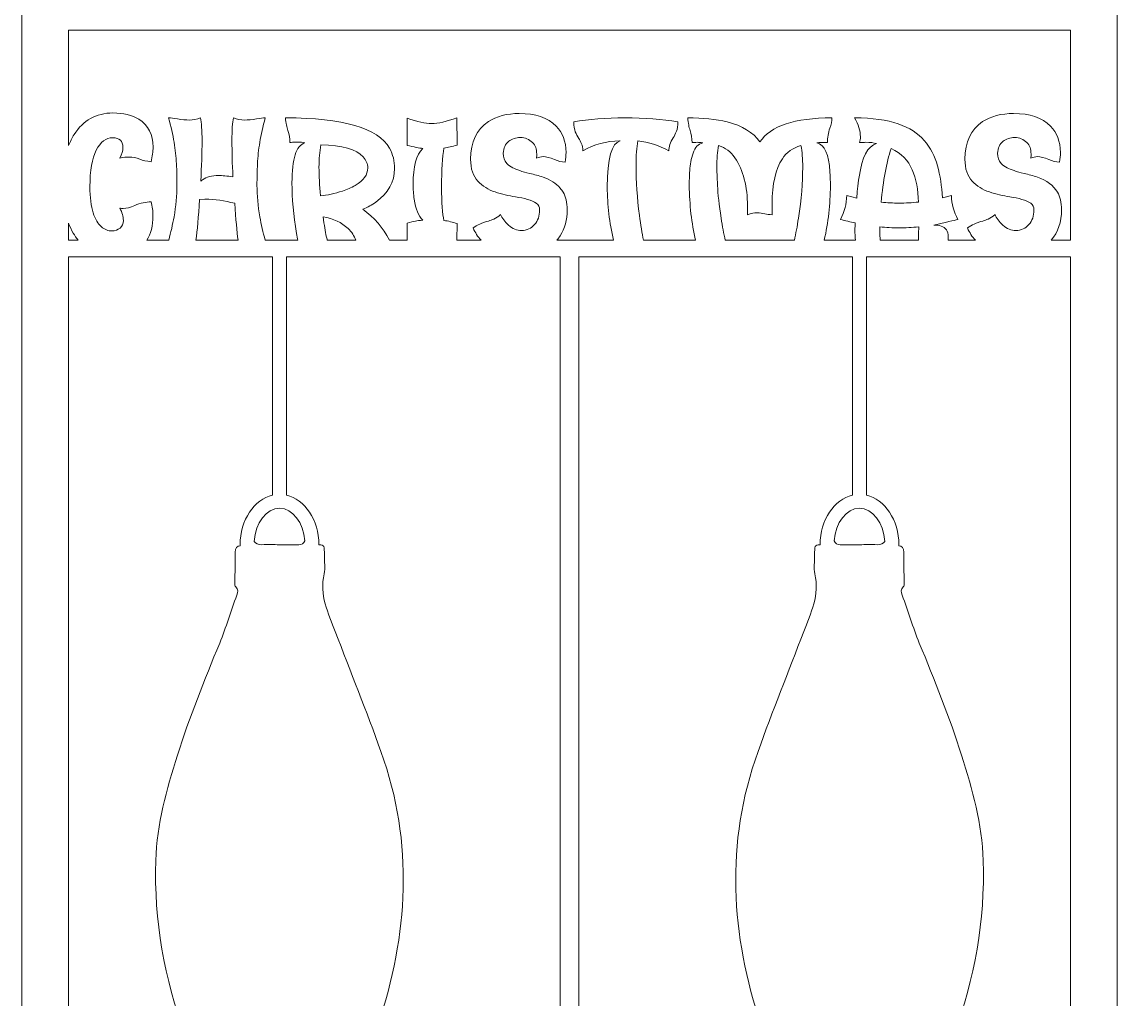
# Model space of a CAD drawing. Header units: centimetres. Extents: x 4.4 to 9.5, y -19.1 to -0.9.
# Drawn here: x 4.43 to 9.54, y -14.51 to -9.95 of the extents above; entities that cross this region are included whole.
import ezdxf

# ---------------------------------------------------------------- set-up
doc = ezdxf.new("R2010")
doc.units = ezdxf.units.CM
doc.header["$MEASUREMENT"] = 0
doc.layers.add('Layer 1', color=7, linetype='Continuous')

msp = doc.modelspace()

# ---------------------------------------------------------------- linework, layer by layer
at = {"layer": 'Layer 1', "lineweight": 0}
for points, knots in [([(9.4687, -3.0471), (9.0875, -2.8153), (8.7766, -2.5031), (8.5695, -2.1444), (8.5695, -2.1444), (8.3198, -1.7121), (8.3198, -1.7121), (8.0453, -1.2368), (7.5339, -0.9417), (6.985, -0.9417), (6.4364, -0.9417), (5.9249, -1.2368), (5.6505, -1.7121), (5.6505, -1.7121), (5.4013, -2.1441), (5.4013, -2.1441), (5.194, -2.5028), (4.8831, -2.8151), (4.5016, -3.0469), (4.4915, -3.0531), (4.482, -3.0607), (4.4725, -3.0702), (4.4526, -3.0898), (4.429, -3.124), (4.429, -3.1751), (4.429, -3.1751), (4.429, -6.9227), (4.429, -6.9227), (4.429, -6.9227), (4.429, -8.6086), (4.429, -8.6086), (4.429, -8.6086), (4.429, -8.6553), (4.429, -8.6553), (4.429, -8.6553), (4.429, -8.9298), (4.429, -8.9298), (4.429, -8.9298), (4.429, -16.8399), (4.429, -16.8399), (4.429, -16.9176), (4.4842, -16.9573), (4.5013, -16.9674), (4.8825, -17.1991), (5.1937, -17.5114), (5.4007, -17.8701), (5.4007, -17.8701), (5.6505, -18.3027), (5.6505, -18.3027), (5.9249, -18.778), (6.4364, -19.0733), (6.9853, -19.0733), (7.5339, -19.0733), (8.0453, -18.778), (8.3198, -18.3027), (8.3198, -18.3027), (8.5701, -17.8693), (8.5701, -17.8693), (8.7771, -17.5108), (9.088, -17.1989), (9.4693, -16.9674), (9.4796, -16.9611), (9.4891, -16.9538), (9.4972, -16.9456), (9.5171, -16.9255), (9.541, -16.891), (9.541, -16.8399), (9.541, -16.8399), (9.541, -3.1751), (9.541, -3.1751), (9.541, -3.0971), (9.4858, -3.0574), (9.4687, -3.0471)], [0, 0, 0, 0, 1, 1, 1, 2, 2, 2, 3, 3, 3, 4, 4, 4, 5, 5, 5, 6, 6, 6, 7, 7, 7, 8, 8, 8, 9, 9, 9, 10, 10, 10, 11, 11, 11, 12, 12, 12, 13, 13, 13, 14, 14, 14, 15, 15, 15, 16, 16, 16, 17, 17, 17, 18, 18, 18, 19, 19, 19, 20, 20, 20, 21, 21, 21, 22, 22, 22, 23, 23, 23, 24, 24, 24, 24]), ([(9.2627, -10.7475), (9.2443, -10.7159), (9.213, -10.6928), (9.1687, -10.6776), (9.1481, -10.6708), (9.1274, -10.6648), (9.1065, -10.6597), (9.0709, -10.6513), (9.0448, -10.6428), (9.0282, -10.6344), (9.0168, -10.6284), (9.0073, -10.6214), (8.9997, -10.6132), (8.9888, -10.6013), (8.9834, -10.5855), (8.9834, -10.5657), (8.9837, -10.5418), (8.9921, -10.5233), (9.0087, -10.5102), (9.0239, -10.4985), (9.0418, -10.4926), (9.0625, -10.4926), (9.085, -10.4926), (9.1043, -10.5002), (9.1201, -10.5157), (9.1331, -10.5282), (9.1394, -10.5461), (9.1394, -10.5695), (9.1394, -10.5754), (9.1391, -10.5817), (9.1383, -10.5885), (9.1491, -10.5841), (9.1597, -10.5817), (9.1701, -10.5817), (9.1834, -10.5817), (9.2008, -10.5863), (9.2217, -10.595), (9.2383, -10.6024), (9.2554, -10.6064), (9.2728, -10.6072), (9.275, -10.5915), (9.2763, -10.5765), (9.2763, -10.5624), (9.2763, -10.5108), (9.2608, -10.4697), (9.2301, -10.4393), (9.1905, -10.3999), (9.1334, -10.3803), (9.0581, -10.3803), (9.0002, -10.3803), (8.9521, -10.3931), (8.9135, -10.4184), (8.8584, -10.4548), (8.8309, -10.5132), (8.8309, -10.5937), (8.8309, -10.6385), (8.8421, -10.6727), (8.8644, -10.6961), (8.8866, -10.7195), (8.9135, -10.7363), (8.9451, -10.7466), (8.9769, -10.7567), (9.0084, -10.764), (9.0399, -10.7689), (9.0608, -10.7725), (9.0799, -10.7765), (9.0967, -10.7809), (9.1136, -10.7852), (9.1274, -10.7915), (9.1377, -10.7991), (9.1478, -10.8067), (9.153, -10.817), (9.153, -10.8303), (9.153, -10.8581), (9.1451, -10.8809), (9.1293, -10.8988), (9.1136, -10.917), (9.0932, -10.926), (9.0684, -10.926), (9.0464, -10.926), (9.0263, -10.9178), (9.0084, -10.9015), (8.9902, -10.885), (8.9777, -10.8687), (8.9712, -10.8518), (8.9606, -10.8619), (8.9502, -10.8689), (8.9396, -10.873), (8.9312, -10.8768), (8.9225, -10.8798), (8.9138, -10.882), (8.8847, -10.8899), (8.8611, -10.9007), (8.8429, -10.9146), (8.8521, -10.9363), (8.8644, -10.9553), (8.8793, -10.9719), (8.8793, -10.9719), (8.753, -10.9719), (8.753, -10.9719), (8.753, -10.9719), (8.753, -10.9564), (8.753, -10.9564), (8.753, -10.942), (8.75, -10.9309), (8.744, -10.9227), (8.738, -10.9149), (8.7299, -10.9091), (8.7195, -10.9059), (8.7095, -10.9026), (8.6981, -10.901), (8.6853, -10.901), (8.7415, -10.8885), (8.779, -10.8798), (8.7983, -10.8746), (8.7782, -10.8399), (8.7682, -10.8026), (8.7682, -10.7635), (8.7682, -10.7635), (8.726, -10.7741), (8.726, -10.7741), (8.7228, -10.7197), (8.7152, -10.67), (8.7027, -10.6246), (8.6902, -10.5793), (8.6695, -10.5398), (8.6407, -10.5062), (8.6116, -10.4727), (8.5712, -10.4469), (8.5193, -10.4284), (8.4671, -10.41), (8.3994, -10.4007), (8.3157, -10.4007), (8.3339, -10.4314), (8.3429, -10.461), (8.3429, -10.489), (8.3429, -10.4985), (8.3418, -10.5075), (8.3394, -10.5162), (8.35, -10.5154), (8.3597, -10.5148), (8.3687, -10.5148), (8.3883, -10.5148), (8.4046, -10.5168), (8.4179, -10.5206), (8.3774, -10.532), (8.3505, -10.5836), (8.3369, -10.6754), (8.3307, -10.7178), (8.3269, -10.751), (8.3255, -10.7749), (8.3255, -10.7749), (8.279, -10.7635), (8.279, -10.7635), (8.279, -10.8015), (8.269, -10.8385), (8.2494, -10.8746), (8.2728, -10.8809), (8.2959, -10.8866), (8.3184, -10.8912), (8.3179, -10.9024), (8.3173, -10.913), (8.3173, -10.9235), (8.3173, -10.9401), (8.3184, -10.9562), (8.3201, -10.9719), (8.3201, -10.9719), (8.1741, -10.9719), (8.1741, -10.9719), (8.1929, -10.8888), (8.2027, -10.804), (8.2027, -10.7168), (8.2027, -10.6985), (8.2021, -10.6768), (8.2005, -10.6521), (8.1964, -10.5714), (8.176, -10.5263), (8.1396, -10.517), (8.1529, -10.5159), (8.1625, -10.5154), (8.1679, -10.5154), (8.1747, -10.5154), (8.1818, -10.5157), (8.1888, -10.5162), (8.1888, -10.4928), (8.1926, -10.4703), (8.2005, -10.4488), (8.2067, -10.4317), (8.21, -10.4157), (8.21, -10.4007), (8.0364, -10.4007), (7.9241, -10.4382), (7.8733, -10.5132), (7.8423, -10.4684), (7.7915, -10.4371), (7.7209, -10.4197), (7.6687, -10.407), (7.6073, -10.4007), (7.5369, -10.4007), (7.5391, -10.4254), (7.5429, -10.445), (7.5478, -10.4591), (7.5538, -10.4768), (7.557, -10.4958), (7.5576, -10.5162), (7.5657, -10.5154), (7.5736, -10.5148), (7.5809, -10.5148), (7.5885, -10.5148), (7.5972, -10.5157), (7.6067, -10.517), (7.5858, -10.5225), (7.5709, -10.5385), (7.5619, -10.5649), (7.5527, -10.5915), (7.5475, -10.6187), (7.5461, -10.6464), (7.5448, -10.6741), (7.544, -10.6972), (7.544, -10.7151), (7.5451, -10.8067), (7.5548, -10.892), (7.5728, -10.9719), (7.5728, -10.9719), (7.3301, -10.9719), (7.3301, -10.9719), (7.3233, -10.939), (7.3171, -10.9007), (7.3114, -10.8562), (7.3008, -10.7744), (7.2956, -10.6969), (7.2956, -10.6238), (7.2956, -10.5773), (7.2986, -10.5388), (7.3046, -10.5078), (7.354, -10.5135), (7.4021, -10.5293), (7.4489, -10.5551), (7.4489, -10.5358), (7.4554, -10.5151), (7.4687, -10.4937), (7.4744, -10.485), (7.4796, -10.4749), (7.4839, -10.4635), (7.4885, -10.4521), (7.4907, -10.4374), (7.4907, -10.4197), (7.4179, -10.4067), (7.3353, -10.4002), (7.2432, -10.4002), (7.1554, -10.4002), (7.076, -10.4067), (7.0051, -10.4197), (7.0051, -10.439), (7.0076, -10.4543), (7.0122, -10.4657), (7.0168, -10.4771), (7.0222, -10.4874), (7.0282, -10.4964), (7.0331, -10.5043), (7.0377, -10.5127), (7.0415, -10.5216), (7.0453, -10.5303), (7.0472, -10.5415), (7.0472, -10.5551), (7.0999, -10.5241), (7.1573, -10.5086), (7.219, -10.5086), (7.219, -10.5086), (7.222, -10.5086), (7.222, -10.5086), (7.1815, -10.5176), (7.1614, -10.5896), (7.1614, -10.7241), (7.1614, -10.8067), (7.1714, -10.8893), (7.1902, -10.9719), (7.1902, -10.9719), (7.0287, -10.9719), (7.0287, -10.9719), (7.0287, -10.9719), (6.9413, -10.9719), (6.9413, -10.9719), (6.9413, -10.9719), (6.9258, -10.9719), (6.9258, -10.9719), (6.9315, -10.9651), (6.9369, -10.9581), (6.9413, -10.9507), (6.9635, -10.917), (6.9744, -10.8765), (6.9744, -10.8295), (6.9744, -10.7961), (6.9679, -10.7687), (6.9554, -10.7475), (6.9513, -10.7407), (6.9467, -10.7341), (6.9413, -10.7282), (6.9228, -10.7062), (6.8959, -10.6896), (6.8614, -10.6776), (6.8407, -10.6708), (6.8201, -10.6648), (6.7991, -10.6597), (6.7635, -10.6513), (6.7374, -10.6428), (6.7209, -10.6344), (6.7095, -10.6284), (6.6999, -10.6214), (6.6923, -10.6132), (6.6815, -10.6013), (6.676, -10.5855), (6.676, -10.5657), (6.6763, -10.5418), (6.6847, -10.5233), (6.7013, -10.5102), (6.7165, -10.4985), (6.7345, -10.4926), (6.7551, -10.4926), (6.7777, -10.4926), (6.797, -10.5002), (6.8127, -10.5157), (6.8255, -10.5282), (6.832, -10.5461), (6.832, -10.5695), (6.832, -10.5754), (6.8317, -10.5817), (6.8309, -10.5885), (6.8418, -10.5841), (6.8524, -10.5817), (6.8627, -10.5817), (6.876, -10.5817), (6.8934, -10.5863), (6.9143, -10.595), (6.9309, -10.6024), (6.948, -10.6064), (6.9654, -10.6072), (6.9676, -10.5915), (6.9687, -10.5765), (6.9687, -10.5624), (6.9687, -10.5108), (6.9535, -10.4697), (6.9228, -10.4393), (6.8831, -10.3999), (6.8258, -10.3803), (6.7508, -10.3803), (6.6929, -10.3803), (6.6448, -10.3931), (6.6062, -10.4184), (6.551, -10.4548), (6.5236, -10.5132), (6.5236, -10.5937), (6.5236, -10.6385), (6.5347, -10.6727), (6.557, -10.6961), (6.5793, -10.7195), (6.6062, -10.7363), (6.6377, -10.7466), (6.6695, -10.7567), (6.701, -10.764), (6.7326, -10.7689), (6.7535, -10.7725), (6.7725, -10.7765), (6.7893, -10.7809), (6.8062, -10.7852), (6.8198, -10.7915), (6.8301, -10.7991), (6.8404, -10.8067), (6.8456, -10.817), (6.8456, -10.8303), (6.8456, -10.8581), (6.8377, -10.8809), (6.822, -10.8988), (6.8062, -10.917), (6.7858, -10.926), (6.7611, -10.926), (6.7391, -10.926), (6.719, -10.9178), (6.7008, -10.9015), (6.6828, -10.885), (6.6703, -10.8687), (6.6635, -10.8518), (6.6532, -10.8619), (6.6426, -10.8689), (6.6323, -10.873), (6.6239, -10.8768), (6.6152, -10.8798), (6.6065, -10.882), (6.5774, -10.8899), (6.5537, -10.9007), (6.5353, -10.9146), (6.5448, -10.9363), (6.557, -10.9553), (6.572, -10.9719), (6.572, -10.9719), (6.4597, -10.9719), (6.4597, -10.9719), (6.4597, -10.9719), (6.46, -10.8939), (6.46, -10.8939), (6.4399, -10.8871), (6.4198, -10.8822), (6.3991, -10.8795), (6.3918, -10.8491), (6.388, -10.7972), (6.388, -10.7233), (6.388, -10.6431), (6.3918, -10.5825), (6.3991, -10.5415), (6.4179, -10.539), (6.4383, -10.5344), (6.46, -10.5274), (6.46, -10.5274), (6.46, -10.4722), (6.46, -10.4722), (6.4597, -10.4548), (6.4597, -10.4309), (6.4597, -10.4007), (6.4111, -10.4181), (6.3714, -10.4268), (6.3407, -10.4268), (6.3122, -10.4268), (6.2744, -10.4187), (6.2271, -10.4024), (6.2271, -10.4024), (6.2271, -10.4735), (6.2271, -10.4735), (6.2268, -10.4893), (6.2268, -10.5078), (6.2268, -10.529), (6.2586, -10.5369), (6.2834, -10.5415), (6.3005, -10.5434), (6.2703, -10.5719), (6.2551, -10.6276), (6.2551, -10.711), (6.2551, -10.7341), (6.2567, -10.7572), (6.2603, -10.7803), (6.2671, -10.8265), (6.2804, -10.8591), (6.3005, -10.8776), (6.2842, -10.8795), (6.2725, -10.8809), (6.2657, -10.8825), (6.2565, -10.8841), (6.2434, -10.8874), (6.2268, -10.892), (6.2268, -10.9132), (6.2268, -10.9317), (6.2271, -10.9475), (6.2271, -10.9475), (6.2271, -10.9719), (6.2271, -10.9719), (6.2271, -10.9719), (6.1445, -10.9719), (6.1445, -10.9719), (6.1154, -10.9132), (6.0744, -10.8649), (6.0198, -10.8274), (6.0426, -10.8181), (6.0633, -10.8067), (6.0815, -10.7934), (6.1396, -10.7521), (6.1687, -10.6999), (6.1687, -10.6369), (6.1687, -10.6029), (6.1608, -10.5716), (6.1448, -10.5428), (6.0915, -10.448), (5.9298, -10.4007), (5.6592, -10.4007), (5.6613, -10.4254), (5.6651, -10.445), (5.67, -10.4591), (5.6766, -10.4779), (5.6798, -10.4969), (5.6798, -10.5162), (5.6866, -10.5146), (5.6969, -10.5138), (5.7108, -10.5138), (5.7285, -10.5138), (5.7418, -10.5148), (5.7502, -10.517), (5.729, -10.5238), (5.7135, -10.5426), (5.704, -10.5733), (5.6945, -10.6037), (5.6896, -10.6477), (5.6896, -10.7045), (5.6896, -10.7757), (5.6969, -10.8543), (5.7111, -10.9399), (5.7132, -10.9518), (5.7152, -10.9621), (5.7168, -10.9719), (5.7168, -10.9719), (5.5641, -10.9719), (5.5641, -10.9719), (5.5546, -10.9347), (5.5461, -10.898), (5.5399, -10.8632), (5.5306, -10.813), (5.5263, -10.7635), (5.5263, -10.7143), (5.5263, -10.6806), (5.5271, -10.6477), (5.5285, -10.6154), (5.5301, -10.5833), (5.5336, -10.5496), (5.5393, -10.5146), (5.545, -10.4795), (5.5535, -10.4415), (5.5652, -10.4007), (5.5548, -10.4007), (5.5412, -10.4024), (5.5247, -10.4053), (5.5026, -10.4089), (5.4836, -10.4108), (5.4681, -10.4108), (5.4507, -10.4108), (5.4334, -10.4075), (5.4162, -10.4007), (5.4116, -10.4222), (5.4094, -10.4578), (5.4094, -10.5078), (5.4094, -10.5581), (5.4108, -10.614), (5.4141, -10.6757), (5.3863, -10.6719), (5.3638, -10.67), (5.3464, -10.67), (5.316, -10.67), (5.291, -10.6763), (5.2719, -10.6893), (5.269, -10.6912), (5.2662, -10.6937), (5.2638, -10.6961), (5.2676, -10.6263), (5.2698, -10.564), (5.2698, -10.5094), (5.2698, -10.4586), (5.2673, -10.4225), (5.2624, -10.4007), (5.2453, -10.4075), (5.2282, -10.4108), (5.2108, -10.4108), (5.1953, -10.4108), (5.1766, -10.4089), (5.1546, -10.4053), (5.1377, -10.4024), (5.1238, -10.4007), (5.1135, -10.4007), (5.1252, -10.4415), (5.1336, -10.4795), (5.1393, -10.5146), (5.145, -10.5496), (5.1486, -10.5833), (5.1502, -10.6154), (5.1521, -10.6477), (5.1529, -10.6806), (5.1529, -10.7143), (5.1529, -10.7635), (5.1483, -10.813), (5.1391, -10.8632), (5.1328, -10.898), (5.1241, -10.9347), (5.1146, -10.9719), (5.1146, -10.9719), (5.0116, -10.9719), (5.0116, -10.9719), (5.0309, -10.9426), (5.0407, -10.9043), (5.0407, -10.857), (5.0407, -10.836), (5.0377, -10.8146), (5.0317, -10.7923), (5.0078, -10.7926), (4.9825, -10.7983), (4.9556, -10.8097), (4.9344, -10.8189), (4.9165, -10.8235), (4.9018, -10.8235), (4.8967, -10.8235), (4.8915, -10.823), (4.8858, -10.8222), (4.8969, -10.8415), (4.9026, -10.8605), (4.9026, -10.8795), (4.9026, -10.8942), (4.8975, -10.9059), (4.8872, -10.9149), (4.8766, -10.9235), (4.8641, -10.9282), (4.8494, -10.9284), (4.832, -10.9284), (4.8154, -10.9219), (4.7999, -10.9086), (4.7844, -10.8953), (4.7717, -10.8735), (4.7616, -10.8434), (4.7516, -10.8132), (4.7464, -10.7725), (4.7464, -10.7211), (4.7464, -10.6472), (4.7564, -10.5907), (4.7763, -10.5518), (4.7961, -10.5129), (4.8219, -10.4934), (4.8532, -10.4934), (4.8847, -10.4934), (4.9005, -10.5089), (4.9005, -10.5396), (4.9005, -10.5543), (4.8956, -10.5703), (4.8858, -10.5882), (4.9029, -10.585), (4.9176, -10.5836), (4.9293, -10.5836), (4.9461, -10.5836), (4.9627, -10.5869), (4.9798, -10.5937), (4.9923, -10.5991), (5.0097, -10.6029), (5.0317, -10.6051), (5.038, -10.5809), (5.0412, -10.5581), (5.0412, -10.5369), (5.0412, -10.4787), (5.019, -10.4355), (4.9744, -10.407), (4.9434, -10.3877), (4.9032, -10.3779), (4.8532, -10.3779), (4.7755, -10.3779), (4.7154, -10.4116), (4.6727, -10.479), (4.6626, -10.495), (4.6539, -10.5121), (4.6464, -10.5302), (4.6464, -10.5302), (4.6464, -9.9917), (4.6464, -9.9917), (4.6464, -9.9917), (9.3236, -9.9917), (9.3236, -9.9917), (9.3236, -9.9917), (9.3236, -10.9719), (9.3236, -10.9719), (9.3236, -10.9719), (9.2334, -10.9719), (9.2334, -10.9719), (9.2655, -10.9341), (9.2818, -10.8869), (9.2818, -10.8295), (9.2818, -10.7961), (9.2752, -10.7687), (9.2627, -10.7475)], [0, 0, 0, 0, 1, 1, 1, 2, 2, 2, 3, 3, 3, 4, 4, 4, 5, 5, 5, 6, 6, 6, 7, 7, 7, 8, 8, 8, 9, 9, 9, 10, 10, 10, 11, 11, 11, 12, 12, 12, 13, 13, 13, 14, 14, 14, 15, 15, 15, 16, 16, 16, 17, 17, 17, 18, 18, 18, 19, 19, 19, 20, 20, 20, 21, 21, 21, 22, 22, 22, 23, 23, 23, 24, 24, 24, 25, 25, 25, 26, 26, 26, 27, 27, 27, 28, 28, 28, 29, 29, 29, 30, 30, 30, 31, 31, 31, 32, 32, 32, 33, 33, 33, 34, 34, 34, 35, 35, 35, 36, 36, 36, 37, 37, 37, 38, 38, 38, 39, 39, 39, 40, 40, 40, 41, 41, 41, 42, 42, 42, 43, 43, 43, 44, 44, 44, 45, 45, 45, 46, 46, 46, 47, 47, 47, 48, 48, 48, 49, 49, 49, 50, 50, 50, 51, 51, 51, 52, 52, 52, 53, 53, 53, 54, 54, 54, 55, 55, 55, 56, 56, 56, 57, 57, 57, 58, 58, 58, 59, 59, 59, 60, 60, 60, 61, 61, 61, 62, 62, 62, 63, 63, 63, 64, 64, 64, 65, 65, 65, 66, 66, 66, 67, 67, 67, 68, 68, 68, 69, 69, 69, 70, 70, 70, 71, 71, 71, 72, 72, 72, 73, 73, 73, 74, 74, 74, 75, 75, 75, 76, 76, 76, 77, 77, 77, 78, 78, 78, 79, 79, 79, 80, 80, 80, 81, 81, 81, 82, 82, 82, 83, 83, 83, 84, 84, 84, 85, 85, 85, 86, 86, 86, 87, 87, 87, 88, 88, 88, 89, 89, 89, 90, 90, 90, 91, 91, 91, 92, 92, 92, 93, 93, 93, 94, 94, 94, 95, 95, 95, 96, 96, 96, 97, 97, 97, 98, 98, 98, 99, 99, 99, 100, 100, 100, 101, 101, 101, 102, 102, 102, 103, 103, 103, 104, 104, 104, 105, 105, 105, 106, 106, 106, 107, 107, 107, 108, 108, 108, 109, 109, 109, 110, 110, 110, 111, 111, 111, 112, 112, 112, 113, 113, 113, 114, 114, 114, 115, 115, 115, 116, 116, 116, 117, 117, 117, 118, 118, 118, 119, 119, 119, 120, 120, 120, 121, 121, 121, 122, 122, 122, 123, 123, 123, 124, 124, 124, 125, 125, 125, 126, 126, 126, 127, 127, 127, 128, 128, 128, 129, 129, 129, 130, 130, 130, 131, 131, 131, 132, 132, 132, 133, 133, 133, 134, 134, 134, 135, 135, 135, 136, 136, 136, 137, 137, 137, 138, 138, 138, 139, 139, 139, 140, 140, 140, 141, 141, 141, 142, 142, 142, 143, 143, 143, 144, 144, 144, 145, 145, 145, 146, 146, 146, 147, 147, 147, 148, 148, 148, 149, 149, 149, 150, 150, 150, 151, 151, 151, 152, 152, 152, 153, 153, 153, 154, 154, 154, 155, 155, 155, 156, 156, 156, 157, 157, 157, 158, 158, 158, 159, 159, 159, 160, 160, 160, 161, 161, 161, 162, 162, 162, 163, 163, 163, 164, 164, 164, 165, 165, 165, 166, 166, 166, 167, 167, 167, 168, 168, 168, 169, 169, 169, 170, 170, 170, 171, 171, 171, 172, 172, 172, 173, 173, 173, 174, 174, 174, 175, 175, 175, 176, 176, 176, 177, 177, 177, 178, 178, 178, 179, 179, 179, 180, 180, 180, 181, 181, 181, 182, 182, 182, 183, 183, 183, 184, 184, 184, 185, 185, 185, 186, 186, 186, 187, 187, 187, 188, 188, 188, 189, 189, 189, 190, 190, 190, 191, 191, 191, 192, 192, 192, 193, 193, 193, 194, 194, 194, 195, 195, 195, 196, 196, 196, 197, 197, 197, 198, 198, 198, 199, 199, 199, 200, 200, 200, 201, 201, 201, 202, 202, 202, 203, 203, 203, 204, 204, 204, 205, 205, 205, 206, 206, 206, 207, 207, 207, 208, 208, 208, 209, 209, 209, 210, 210, 210, 211, 211, 211, 212, 212, 212, 213, 213, 213, 214, 214, 214, 215, 215, 215, 216, 216, 216, 217, 217, 217, 218, 218, 218, 219, 219, 219, 219]), ([(5.9847, -10.7159), (5.9662, -10.7268), (5.9467, -10.7355), (5.9255, -10.7423), (5.8888, -10.7545), (5.8543, -10.7619), (5.8225, -10.7643), (5.8181, -10.7159), (5.8157, -10.6714), (5.8157, -10.6301), (5.8157, -10.5931), (5.819, -10.5586), (5.8249, -10.5268), (5.9249, -10.529), (5.9907, -10.5475), (6.0219, -10.5822), (6.0364, -10.5983), (6.0434, -10.6157), (6.0434, -10.6344), (6.0434, -10.6662), (6.0239, -10.6934), (5.9847, -10.7159)], [0, 0, 0, 0, 1, 1, 1, 2, 2, 2, 3, 3, 3, 4, 4, 4, 5, 5, 5, 6, 6, 6, 7, 7, 7, 7]), ([(7.8608, -10.8439), (7.8736, -10.8439), (7.8856, -10.8453), (7.8961, -10.8483), (7.907, -10.8513), (7.9187, -10.8526), (7.9315, -10.8526), (7.9315, -10.8526), (7.9309, -10.8015), (7.9309, -10.8015), (7.9309, -10.7097), (7.9467, -10.6396), (7.9785, -10.5912), (7.9975, -10.5616), (8.0266, -10.5412), (8.0654, -10.5301), (8.0709, -10.5583), (8.0736, -10.5923), (8.0736, -10.6317), (8.0736, -10.7015), (8.0671, -10.7803), (8.0538, -10.8684), (8.0478, -10.9075), (8.0415, -10.9415), (8.0347, -10.9719), (8.0347, -10.9719), (7.7119, -10.9719), (7.7119, -10.9719), (7.7051, -10.9418), (7.6989, -10.9075), (7.6929, -10.8687), (7.6834, -10.807), (7.6777, -10.7562), (7.6758, -10.7159), (7.6739, -10.676), (7.6728, -10.6477), (7.6728, -10.6317), (7.6728, -10.5923), (7.6755, -10.5583), (7.6809, -10.5301), (7.7122, -10.5393), (7.7375, -10.5581), (7.7573, -10.5871), (7.7769, -10.6159), (7.7915, -10.6494), (7.801, -10.6871), (7.8108, -10.7268), (7.8157, -10.7681), (7.8157, -10.8113), (7.8157, -10.8113), (7.8157, -10.8526), (7.8157, -10.8526), (7.8331, -10.8469), (7.8481, -10.8439), (7.8608, -10.8439)], [0, 0, 0, 0, 1, 1, 1, 2, 2, 2, 3, 3, 3, 4, 4, 4, 5, 5, 5, 6, 6, 6, 7, 7, 7, 8, 8, 8, 9, 9, 9, 10, 10, 10, 11, 11, 11, 12, 12, 12, 13, 13, 13, 14, 14, 14, 15, 15, 15, 16, 16, 16, 17, 17, 17, 18, 18, 18, 18]), ([(8.4402, -10.7945), (8.4483, -10.6939), (8.4638, -10.6105), (8.4866, -10.5442), (8.5339, -10.5668), (8.5665, -10.5996), (8.5847, -10.6428), (8.6029, -10.686), (8.6127, -10.7363), (8.6141, -10.7934), (8.5837, -10.7969), (8.5535, -10.7985), (8.5231, -10.7985), (8.4956, -10.7985), (8.4679, -10.7972), (8.4402, -10.7945)], [0, 0, 0, 0, 1, 1, 1, 2, 2, 2, 3, 3, 3, 4, 4, 4, 5, 5, 5, 5]), ([(5.4377, -10.9719), (5.4377, -10.9719), (5.2415, -10.9719), (5.2415, -10.9719), (5.2472, -10.9271), (5.2529, -10.8638), (5.2586, -10.7809), (5.2586, -10.7809), (5.2836, -10.7803), (5.2836, -10.7803), (5.3293, -10.7803), (5.3755, -10.7866), (5.4222, -10.7994), (5.4276, -10.8738), (5.4328, -10.9312), (5.4377, -10.9719)], [0, 0, 0, 0, 1, 1, 1, 2, 2, 2, 3, 3, 3, 4, 4, 4, 5, 5, 5, 5]), ([(5.9874, -10.9719), (5.9874, -10.9719), (5.8546, -10.9719), (5.8546, -10.9719), (5.8529, -10.9657), (5.851, -10.9594), (5.8497, -10.9532), (5.8448, -10.9312), (5.8402, -10.901), (5.8353, -10.863), (5.8831, -10.8708), (5.9219, -10.8888), (5.9516, -10.917), (5.9687, -10.9333), (5.9801, -10.9515), (5.9874, -10.9719)], [0, 0, 0, 0, 1, 1, 1, 2, 2, 2, 3, 3, 3, 4, 4, 4, 5, 5, 5, 5]), ([(4.6464, -10.8926), (4.6528, -10.9086), (4.66, -10.9239), (4.6684, -10.9382), (4.6755, -10.9505), (4.6836, -10.9616), (4.6923, -10.9719), (4.6923, -10.9719), (4.6464, -10.9719), (4.6464, -10.9719), (4.6464, -10.9719), (4.6464, -10.8926), (4.6464, -10.8926)], [0, 0, 0, 0, 1, 1, 1, 2, 2, 2, 3, 3, 3, 4, 4, 4, 4]), ([(8.522, -10.9138), (8.5529, -10.9138), (8.5839, -10.9121), (8.6149, -10.9091), (8.6149, -10.9176), (8.6149, -10.9257), (8.6146, -10.9341), (8.6144, -10.9464), (8.6144, -10.9591), (8.6141, -10.9719), (8.6141, -10.9719), (8.4353, -10.9719), (8.4353, -10.9719), (8.4339, -10.9583), (8.4331, -10.9445), (8.4331, -10.9298), (8.4331, -10.9298), (8.4334, -10.9094), (8.4334, -10.9094), (8.463, -10.9124), (8.4926, -10.9138), (8.522, -10.9138)], [0, 0, 0, 0, 1, 1, 1, 2, 2, 2, 3, 3, 3, 4, 4, 4, 5, 5, 5, 6, 6, 6, 7, 7, 7, 7]), ([(8.3818, -17.7606), (8.3818, -17.7606), (8.1315, -18.194), (8.1315, -18.194), (7.8959, -18.6024), (7.4565, -18.856), (6.9853, -18.856), (6.5138, -18.856), (6.0744, -18.6021), (5.8388, -18.194), (5.8388, -18.194), (5.5891, -17.7614), (5.5891, -17.7614), (5.3698, -17.3812), (5.0442, -17.0502), (4.6464, -16.8016), (4.6464, -16.8016), (4.6464, -11.0494), (4.6464, -11.0494), (4.6464, -11.0494), (5.5987, -11.0494), (5.5987, -11.0494), (5.5987, -11.0494), (5.5987, -12.1615), (5.5987, -12.1615), (5.513, -12.1814), (5.4478, -12.2774), (5.4478, -12.3927), (5.4478, -12.3943), (5.4479, -12.3958), (5.448, -12.3974), (5.4325, -12.3995), (5.4246, -12.4072), (5.4249, -12.4282), (5.4257, -12.4756), (5.4235, -12.523), (5.423, -12.5705), (5.423, -12.5768), (5.4232, -12.5857), (5.427, -12.589), (5.4413, -12.6012), (5.4371, -12.6142), (5.432, -12.628), (5.4046, -12.7023), (5.3824, -12.7782), (5.3521, -12.8518), (5.281, -13.0241), (5.2112, -13.1971), (5.1548, -13.375), (5.1041, -13.5353), (5.0591, -13.6974), (5.0538, -13.8663), (5.045, -14.1463), (5.0947, -14.4174), (5.1897, -14.6809), (5.2443, -14.8323), (5.3272, -14.9695), (5.3985, -15.1126), (5.478, -15.2721), (5.5469, -15.4355), (5.5721, -15.6139), (5.5781, -15.6565), (5.582, -15.6996), (5.5966, -15.7403), (5.6038, -15.7605), (5.6084, -15.7909), (5.6327, -15.7902), (5.6561, -15.7896), (5.6607, -15.7597), (5.6678, -15.7392), (5.6857, -15.6877), (5.6881, -15.6332), (5.6972, -15.5799), (5.7315, -15.3802), (5.8185, -15.2), (5.9096, -15.0224), (5.9746, -14.8958), (6.0449, -14.7724), (6.0903, -14.6366), (6.2323, -14.2119), (6.2592, -13.7872), (6.105, -13.3581), (6.0374, -13.17), (5.9628, -12.9849), (5.8919, -12.7982), (5.859, -12.7116), (5.8162, -12.6272), (5.8397, -12.5287), (5.8461, -12.5015), (5.8406, -12.4715), (5.8407, -12.4428), (5.8407, -12.3986), (5.8413, -12.3931), (5.8154, -12.3931), (5.8154, -12.3929), (5.8154, -12.3928), (5.8154, -12.3927), (5.8154, -12.2769), (5.7496, -12.1806), (5.6633, -12.1612), (5.6633, -12.1612), (5.6633, -11.0494), (5.6633, -11.0494), (5.6633, -11.0494), (6.9413, -11.0494), (6.9413, -11.0494), (6.9413, -11.0494), (6.9413, -15.1543), (6.9413, -15.1543), (6.8307, -15.1749), (6.7464, -15.2722), (6.7464, -15.3888), (6.7464, -15.4228), (6.7537, -15.4559), (6.7676, -15.4866), (6.6921, -15.5377), (6.6353, -15.6146), (6.6103, -15.7062), (6.0532, -15.869), (5.6448, -16.3839), (5.6448, -16.9926), (5.6448, -17.7318), (6.2461, -18.3329), (6.985, -18.3329), (7.7239, -18.3329), (8.3252, -17.7318), (8.3252, -16.9926), (8.3252, -16.3839), (7.9168, -15.869), (7.3597, -15.7062), (7.3347, -15.6149), (7.2779, -15.5377), (7.2024, -15.4866), (7.2163, -15.4562), (7.2236, -15.423), (7.2236, -15.3888), (7.2236, -15.2722), (7.1393, -15.1749), (7.0287, -15.1543), (7.0287, -15.1543), (7.0287, -11.0494), (7.0287, -11.0494), (7.0287, -11.0494), (8.3067, -11.0494), (8.3067, -11.0494), (8.3067, -11.0494), (8.3067, -12.1612), (8.3067, -12.1612), (8.2204, -12.1806), (8.1546, -12.2769), (8.1546, -12.3927), (8.1546, -12.3928), (8.1546, -12.3929), (8.1546, -12.3931), (8.1287, -12.3931), (8.1293, -12.3986), (8.1293, -12.4428), (8.1294, -12.4715), (8.1239, -12.5015), (8.1303, -12.5287), (8.1538, -12.6272), (8.111, -12.7116), (8.0781, -12.7982), (8.0072, -12.9849), (7.9326, -13.17), (7.865, -13.3581), (7.7108, -13.7872), (7.7377, -14.2119), (7.8797, -14.6366), (7.9251, -14.7724), (7.9954, -14.8958), (8.0604, -15.0224), (8.1515, -15.2), (8.2385, -15.3802), (8.2728, -15.5799), (8.2819, -15.6332), (8.2843, -15.6877), (8.3022, -15.7392), (8.3093, -15.7597), (8.3139, -15.7896), (8.3373, -15.7902), (8.3616, -15.7909), (8.3662, -15.7605), (8.3734, -15.7403), (8.388, -15.6996), (8.3919, -15.6565), (8.3979, -15.6139), (8.4231, -15.4355), (8.492, -15.2721), (8.5715, -15.1126), (8.6428, -14.9695), (8.7257, -14.8323), (8.7803, -14.6809), (8.8753, -14.4174), (8.925, -14.1463), (8.9162, -13.8663), (8.9109, -13.6974), (8.8659, -13.5353), (8.8152, -13.375), (8.7588, -13.1971), (8.689, -13.0241), (8.6179, -12.8518), (8.5876, -12.7782), (8.5654, -12.7023), (8.538, -12.628), (8.5329, -12.6142), (8.5287, -12.6012), (8.543, -12.589), (8.5468, -12.5857), (8.547, -12.5768), (8.547, -12.5705), (8.5465, -12.523), (8.5443, -12.4756), (8.5451, -12.4282), (8.5454, -12.4072), (8.5375, -12.3995), (8.522, -12.3974), (8.5221, -12.3958), (8.5222, -12.3943), (8.5222, -12.3927), (8.5222, -12.2774), (8.457, -12.1814), (8.3713, -12.1615), (8.3713, -12.1615), (8.3713, -11.0494), (8.3713, -11.0494), (8.3713, -11.0494), (9.3236, -11.0494), (9.3236, -11.0494), (9.3236, -11.0494), (9.3236, -16.8019), (9.3236, -16.8019), (8.926, -17.05), (8.601, -17.3809), (8.3818, -17.7606)], [0, 0, 0, 0, 1, 1, 1, 2, 2, 2, 3, 3, 3, 4, 4, 4, 5, 5, 5, 6, 6, 6, 7, 7, 7, 8, 8, 8, 9, 9, 9, 10, 10, 10, 11, 11, 11, 12, 12, 12, 13, 13, 13, 14, 14, 14, 15, 15, 15, 16, 16, 16, 17, 17, 17, 18, 18, 18, 19, 19, 19, 20, 20, 20, 21, 21, 21, 22, 22, 22, 23, 23, 23, 24, 24, 24, 25, 25, 25, 26, 26, 26, 27, 27, 27, 28, 28, 28, 29, 29, 29, 30, 30, 30, 31, 31, 31, 32, 32, 32, 33, 33, 33, 34, 34, 34, 35, 35, 35, 36, 36, 36, 37, 37, 37, 38, 38, 38, 39, 39, 39, 40, 40, 40, 41, 41, 41, 42, 42, 42, 43, 43, 43, 44, 44, 44, 45, 45, 45, 46, 46, 46, 47, 47, 47, 48, 48, 48, 49, 49, 49, 50, 50, 50, 51, 51, 51, 52, 52, 52, 53, 53, 53, 54, 54, 54, 55, 55, 55, 56, 56, 56, 57, 57, 57, 58, 58, 58, 59, 59, 59, 60, 60, 60, 61, 61, 61, 62, 62, 62, 63, 63, 63, 64, 64, 64, 65, 65, 65, 66, 66, 66, 67, 67, 67, 68, 68, 68, 69, 69, 69, 70, 70, 70, 71, 71, 71, 72, 72, 72, 73, 73, 73, 74, 74, 74, 75, 75, 75, 76, 76, 76, 77, 77, 77, 78, 78, 78, 78]), ([(5.5488, -12.3927), (5.5314, -12.3933), (5.5206, -12.3875), (5.5135, -12.3769), (5.5192, -12.2903), (5.5696, -12.2221), (5.6316, -12.2221), (5.6931, -12.2221), (5.7432, -12.2894), (5.7495, -12.3751), (5.7442, -12.3873), (5.7362, -12.3935), (5.721, -12.393), (5.6912, -12.392), (5.6614, -12.3927), (5.6316, -12.3927), (5.6316, -12.3926), (5.6316, -12.3926), (5.6316, -12.3925), (5.604, -12.3925), (5.5764, -12.3918), (5.5488, -12.3927)], [0, 0, 0, 0, 1, 1, 1, 2, 2, 2, 3, 3, 3, 4, 4, 4, 5, 5, 5, 6, 6, 6, 7, 7, 7, 7]), ([(8.3384, -12.2221), (8.4004, -12.2221), (8.4508, -12.2903), (8.4565, -12.3769), (8.4494, -12.3875), (8.4386, -12.3933), (8.4212, -12.3927), (8.3936, -12.3918), (8.366, -12.3925), (8.3384, -12.3925), (8.3384, -12.3926), (8.3384, -12.3926), (8.3384, -12.3927), (8.3086, -12.3927), (8.2788, -12.392), (8.249, -12.393), (8.2338, -12.3935), (8.2258, -12.3873), (8.2205, -12.3751), (8.2268, -12.2894), (8.2769, -12.2221), (8.3384, -12.2221)], [0, 0, 0, 0, 1, 1, 1, 2, 2, 2, 3, 3, 3, 4, 4, 4, 5, 5, 5, 6, 6, 6, 7, 7, 7, 7])]:
    msp.add_open_spline(points, degree=3, knots=knots, dxfattribs=at)

doc.saveas('drawing.dxf')
